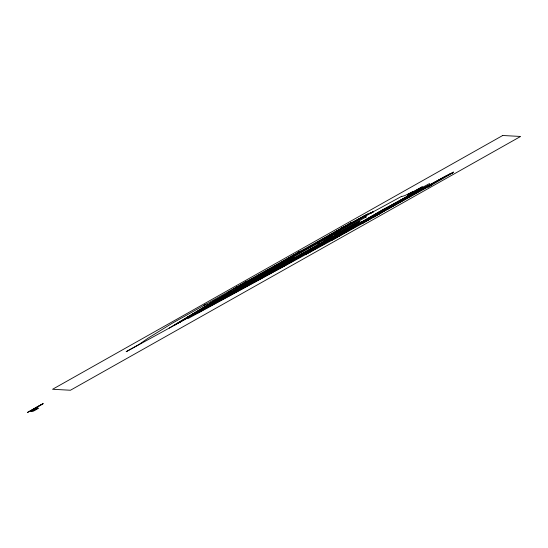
<?xml version="1.0" encoding="UTF-8"?>
<svg xmlns="http://www.w3.org/2000/svg" width="548" height="548" viewBox="0 0 548 548"><rect width="100%" height="100%" fill="white"/><g stroke="black" fill="none" stroke-linecap="round" stroke-linejoin="round"><path stroke-width="0.82" d="M174.785 324.978L173.867 325.45L187.567 317.155M245.757 284.481L225.283 295.762L225.591 295.564M292.742 259.896L267.102 273.897L289.748 260.567M335.924 234.736L334.842 235.304A146.953 1.795 -29.4 0 0 338.582 232.516M192.129 314.463L191.314 314.894L208.507 304.476M318.114 242.168L317.107 242.778L326.951 237.976M331.725 240.168L335.986 237.818M287.529 261.006L280.734 264.294M226.44 297.29L283.686 266.26M306.14 254.08L310.024 251.922M376.442 214.309C377.688 213.59 375.88 214.556 376.627 214.206M382.086 210.254L406.246 197.047M27.4 412.5L35.024 408.075M43.052 403.684L35.99 407.781M278.918 265.232L280.042 264.568L273.26 267.794A96.201 1.178 -29.4 0 1 271.89 268.349L271.829 268.376M291.043 259.834L290.673 259.971A105.565 1.288 -29.4 0 0 292.577 258.211L285.871 261.396L286.399 261.074M326.163 241.593L326.834 241.209A146.974 1.795 -29.4 0 0 355.953 223.721L356.515 223.337L355.337 223.954M290.885 259.862L291.652 259.444M295.482 258.348L295.872 258.129A138.829 1.699 -29.4 0 0 325.978 240.387L325.587 240.504M240.606 286.967L240.894 286.789L229.674 292.187M250.34 281.528L249.217 282.186L254.676 279.59M362.228 223.372L405.794 198.246M229.509 292.18L227.612 292.885L237.647 286.378M238.723 287.077L238.024 287.495L248.559 282.446M238.353 286.542L237.4 287.049L244.97 282.254M238.038 287.488L238.544 287.179M255.443 279.644L254.519 280.117A61.28 0.747 -29.4 0 0 255.875 279.158L255.553 279.192M285.131 261.697L277.541 265.369A91.201 1.117 -29.4 0 1 276.226 265.89L277.959 264.876M254.423 280.179L282.515 264.595M203.603 305.496L206.199 304.058M267.102 273.884L267.671 273.596L267.301 273.76M270.185 269.274L272.192 268.027A96.201 1.178 -29.4 0 1 277.884 264.437L277.343 264.705M272.164 268.047L271.096 268.678M255.457 279.261L257.101 278.295M191.327 314.881L191.759 314.662M240.723 286.974L239.462 287.632M318.676 242.668L317.176 243.531M215.72 300.071L210.548 303.222M285.912 261.382L287.851 260.245M240.839 286.823L241.497 286.542M237.579 287.632L236.209 288.364A112.128 1.37 -29.4 0 1 235.859 288.036L237.058 287.33M237.435 287.022L278.377 264.067M225.31 295.749L226.393 295.098M244.641 282.453L245.881 281.727M291.098 259.745L326.026 240.353M210.24 303.421L209.411 303.928M221.454 297.913L228.379 294.612A35.983 0.438 -29.4 0 1 227.653 295.16L226.947 295.591M242.278 286.125L248.223 283.412A52.533 0.644 -29.4 0 1 247.1 284.268L188.135 318.47L332.958 239.716A296.228 3.617 -29.4 0 1 369.194 219.707L426.392 187.128A31.859 0.39 -29.4 0 1 440.38 179.21L450.36 173.606M342.295 227.763L342.733 227.495L310.401 246.422M319.416 242.346L329.636 237.346A138.829 1.699 -29.4 0 1 328.225 238.99L327.245 239.565M229.406 292.262L228.996 292.502M328.225 238.99L327.793 239.25M227.653 295.16L221.173 298.989M323.752 238.873L322.916 239.312L348.72 224.214M300.688 255.498L299.934 255.95L300.688 255.498A146.953 1.795 -29.4 0 0 332.691 236.64L333.938 235.907M332.691 236.64L333.396 236.222M169.202 328.129L205.137 306.387A120.663 1.473 -29.4 0 0 210.85 302.777L227.776 293.201M294.029 254.786L279.987 263.156M342.616 227.55L342.082 227.838M258.642 278.672L238.072 289.871M289.474 261.828C288.988 262.136 290.495 261.204 289.125 261.978L264.061 275.671M348.727 229.461L349.343 229.091L325.834 241.915M381.196 211.549L356.666 224.947L379.216 211.884M431.447 184.101L385.23 209.336L385.861 208.959M289.584 261.766L289.248 261.91M339.123 232.188L338.835 232.277M349.11 229.235L348.781 229.379M213.398 301.407L214.542 300.742M187.094 317.436L188.485 316.621M255.628 279.151L256.046 278.836M299.139 251.95L284.398 260.725A90.578 1.11 -29.4 0 0 277.226 265.177L278.028 264.752M226.516 295.858L225.481 296.475M253.546 280.768L251.984 281.672A59.965 0.733 -29.4 0 1 245.114 285.734L241.161 288.036M229.304 292.317L228.646 292.701M206.185 308.223L198.218 312.826M241.038 288.111L240.709 288.303L241.106 288.111M288.303 261.403L288.728 261.156M338.849 232.345L339.911 231.729M351.946 227.55L328.149 240.524L328.745 240.168A150.412 1.836 -29.4 0 0 358.926 222.056L360.043 221.282L335.993 234.702M342.377 227.715L341.973 227.893M205.973 308.353L205.651 308.545L226.379 297.324M252.08 281.617L252.491 281.371M327.923 237.517L327.608 237.709L328.93 236.935M286.282 262.41L289.687 260.047L288.892 260.355A100.572 1.226 -29.4 0 1 286.577 262.232L285.864 262.65L286.179 262.471M370.558 213.241L372.989 211.946M258.759 279.761L258.101 280.165L259.218 279.501M385.497 209.213L429.611 183.539L407.589 195.321L422.371 186.772L407.76 194.656L413.124 191.54L404.821 195.609L401.389 196.602L401.732 196.287L375.168 210.768C369.647 213.35 372.832 212.069 368.9 213.446L359.036 218.707A67.151 0.822 -29.4 0 1 354.015 221.337L345.062 226.153M224.879 296.824L175.538 324.567M206.041 308.312L206.603 307.983M287.084 261.28L287.453 261.054L286.433 261.649M283.357 266.451L322.943 243.538M356.995 224.742L357.296 224.57L356.912 224.831M245.223 282.11L245.696 281.83M298.078 252.56L298.619 252.244M276.692 265.609L277.096 265.369M309.73 252.094L352.939 227.112M187.779 317.025L190.985 315.189M225.803 295.441L226.208 295.208M348.254 224.481L349.419 223.81M328.033 237.455L328.43 237.222M230.4 295.112L229.824 295.461L230.571 295.016M382.319 211.055L403.177 199.671L363.708 222.529M240.325 287.131L239.914 287.426M249.785 281.843L250.141 281.638M318.395 242.833L318.046 243.038M370.838 213.076L369.79 213.679M264.889 275.055L284.042 263.787A100.572 1.226 -29.4 0 1 264.889 275.055L264.8 275.11M258.944 279.658L294.084 259.32M238.668 287.111L239.661 286.542M310.168 246.552L279.131 264.129M179.449 322.423L179.114 322.621L181.347 321.388L181.011 321.58M318.025 242.223L319.402 241.428M258.094 278.987L228.16 296.317M230.509 295.05L262.424 276.589M255.56 281.46L289.036 262.081M281.912 267.219L317.532 246.607M308.277 252.868L348.569 229.55M355.22 225.701L381.792 210.322L408.315 195.828M376.188 214.46L333.444 239.195M405.465 197.513L381.661 211.281M387.861 209.11L431.153 185.197L428.043 187.046L429.399 186.299L452.847 172.819L452.045 173.168L453.463 172.045L421.398 189.279L418.508 190.574L419.021 190.17L418.46 190.108L410.664 194.506M335.938 237.846L379.36 212.72M424.611 188.012L425.584 187.43L424.323 188.183M245.846 281.747L246.319 281.473M219.412 300.003L220.31 299.482M206.699 307.928L234.852 291.687M322.553 243.764L323.635 243.148M189.039 316.299L189.656 315.943M299.893 251.518L300.434 251.217L172.298 323.197L147.933 338.253L139.336 344.281L126.15 351.713L200.979 310.668L218.488 300.537M255.279 281.617L254.799 281.891M294.057 259.334L294.529 259.067M379.168 211.912L379.887 211.494M411.11 194.252L408.726 195.602M379.332 212.734L379.805 212.466M333.581 239.113L333.095 239.394M404.609 198.924L405.082 198.65M424.282 188.204L423.844 188.457M246.271 281.501L246.901 281.138M237.01 287.358L237.764 286.933M239.25 286.775L239.949 286.378M363.502 216.385L364.625 215.727L363.399 216.439M226.365 295.119L227.256 294.612M250.313 281.542L251.196 281.035M328.629 237.113L329.485 236.62L329.047 236.866M256.745 278.5L257.286 278.192M286.467 261.636L257.478 278.083M234.989 291.605L235.517 291.303M327.197 239.592L326.711 239.873M363.53 222.625L362.92 222.974M339.883 231.749L340.774 231.242M294.481 259.088L296.221 258.108M379.819 211.535L382.12 210.233M379.757 212.494L382.751 210.816M376.428 215.494L423.679 188.553M299.119 251.957L299.941 251.491M299.276 251.868L299.77 251.587M349.809 223.591L349.377 223.837M278.11 264.787L306.072 248.97M319.511 241.367L365.982 215.049M190.855 315.258L239.839 287.467M253.491 280.802L254.286 280.35M235.482 291.324L236.291 290.872M289.693 260.601L290.063 260.382M326.82 239.812L326.361 240.072M334.28 235.715L334.636 235.51M380.154 212.268L380.518 212.062M405.26 198.554L406.006 198.129M362.406 223.269L362.797 223.05M376.62 215.385L373.339 217.241L381.079 212.966M237.921 286.844L238.311 286.618M349.768 223.611L350.172 223.385M269.959 269.328L238.894 286.905M362.927 216.713L324.8 238.298M365.859 215.117L366.228 214.912M215.96 299.934L228.03 293.112M240.017 286.337L269.938 269.411M286.947 260.684L318.073 243.093M371.311 212.891L373.058 211.912M250.388 281.425L279.261 265.116M328.752 236.962L371.441 212.816M194.567 313.107L194.026 313.408M219.57 298.968L220.563 298.407M289.995 260.423L290.495 260.142M334.561 235.558L334.931 235.345M262.376 276.617L263.177 276.171M323.594 243.168L324.711 242.538M325.574 241.928L325.17 242.154M353.83 226.495L354.22 226.276M381.956 211.117L380.894 211.85M332.403 239.784L331.958 240.038M375.449 216.049L374.613 216.522M341.61 228.098L340.63 228.646L345.939 225.66M350.336 223.296L352.104 222.303M366.105 214.98L366.722 214.631M366.352 214.843L367.448 214.227M306.031 248.998L306.428 248.771M371.811 212.603L372.195 212.391M318.203 243.017L319.47 242.312M279.213 265.143L279.836 264.794M286.227 261.821L286.652 261.581M340.205 231.516L366.338 216.796L365.591 217.2M236.229 290.906L237.065 290.433M334.883 235.373L354.577 224.379M295.804 258.341L295.427 258.553M353.666 226.591L353.309 226.79M409.575 195.122L409.205 195.335M306.524 253.868L306.907 253.649M405.979 198.143L406.548 197.828M34.627 408.431L42.922 403.76M31.168 411.103L36.606 408.034M31.873 411.137L37.312 408.068M350.871 222.988L350.467 223.214M306.325 248.826L307.223 248.326M228.42 292.885L228.811 292.666M371.571 212.686L372.448 212.247M193.759 313.559L193.163 313.888M286.604 261.608L287.837 260.923M254.45 280.261L254.834 280.042M283.275 264.17L284.145 263.629M335.26 235.161L335.623 234.955M445.695 176.114L434.085 182.628M35.586 407.76L43.059 403.671M34.873 408.411L27.434 412.493M340.911 228.489L341.336 228.249M344.144 226.667L344.747 226.331M367.215 214.357L367.681 214.097M307.168 248.36L307.531 248.148M238.496 287.125L237.935 287.44M228.968 292.577L229.448 292.31M318.97 242.593L318.614 242.791M327.766 237.517L327.403 237.722M279.802 264.814L280.919 264.191M240.38 287.166L240.771 286.947M339.739 231.777L338.876 232.256M291.207 259.745L324.368 241.236M263.156 276.178L264.109 275.651M296.173 258.135L321.183 244.477L320.45 244.915A151.775 1.856 -29.4 0 1 317.121 246.847M382.401 210.076L382.949 209.774M324.608 242.6L325.245 242.243M409.02 195.437L407.726 196.157M252.566 283.158L251.785 283.59M352.919 227.009L376.962 213.987M406.732 197.718L425.57 187.43L424.871 187.8M434.79 182.237L430.077 184.847M324.622 238.394L323.82 238.839M307.51 248.162L307.894 247.949M372.818 212.042L373.174 211.843L372.27 212.323M220.68 298.345L221.645 297.811M236.996 290.474L238.092 289.865M433.393 183.018L433.742 182.827M347.103 225.016L347.658 224.707M276.863 264.972L277.494 264.622M307.791 248.011L308.325 247.71M229.379 292.351L229.728 292.153M354.775 224.269L355.933 223.632M324.711 241.045L326.012 240.339M282.679 264.499L283.069 264.287M324.539 241.141L324.991 240.894M325.204 242.264L325.642 242.024M352.576 227.201L352.152 227.434M431.755 183.929L432.386 183.58M341.589 228.105L342 227.879M347.877 224.584L349.672 223.598M308.243 247.758L318.902 242.511M255.532 279.124L254.347 279.768M283.001 264.321L283.432 264.081M255.512 279.61L283.706 263.937M383.47 209.48L383.943 209.22M352.398 227.297L351.809 227.619M353.638 226.728L354.186 226.427M308.579 247.573L309.421 247.107M319.621 242.23L320.046 241.997M241.312 286.645L242.189 286.172L241.839 286.357M323.69 242.983L299.968 255.937L300.482 255.669M325.581 242.058L326.012 241.819M379.778 212.336L379.435 212.528M236.489 286.967L237.565 286.392M338.63 232.393L337.712 232.879A146.953 1.795 -29.4 0 0 336.582 233.414L327.567 237.75M288.097 260.779L288.57 260.526M261.464 276.987L241.257 288.036M230.098 291.954L230.441 291.762M255.163 279.329L254.82 279.514M175.264 324.717L174.25 325.265M350.09 223.372L351.172 222.783M323.553 238.983L323.039 239.257M236.695 286.857L237.476 286.44M405.554 197.41L406.219 197.061M402.492 200.027L403.116 199.691L402.643 199.945M328.711 240.243L328.129 240.545L328.56 240.325M248.011 282.747L247.628 282.946M222.009 297.612L222.426 297.393M277.665 264.526L277.898 264.41M335.28 235.085L334.835 235.318M283.782 263.896L284.056 263.752M338.13 232.667L336.582 233.414M230.564 291.7L230.92 291.515M309.641 246.99L310.168 246.716M415.411 191.656L416.364 191.204M227.845 294.502L231.914 292.632A33.661 0.411 -29.4 0 1 231.085 293.242A30.811 0.377 -29.4 0 1 218.46 300.619M33.175 409.527L36.01 409.678M213.199 301.53A124.095 1.514 -29.4 0 1 207.939 304.825M288.214 261.458A105.565 1.288 -29.4 0 1 267.828 273.452M322.464 243.819A150.412 1.836 -29.4 0 1 319.183 245.716M247.1 284.268A51.224 0.623 -29.4 0 1 239.188 288.995M229.249 292.303A120.245 1.466 -29.4 0 1 230.235 291.077M300.434 251.217A53.423 0.651 -29.4 0 1 296.845 253.217A53.094 0.651 -29.4 0 0 309.524 246.127L335.561 231.496A68.712 0.843 -29.4 0 0 343.541 227.002A69.315 0.849 -29.4 0 1 340.63 228.646M240.949 287.118L239.209 288.138L240.949 287.118M321.066 244.552L320.587 244.84L321.06 244.559M502.701 135.5L52.56 389.279L70.452 390.238L520.6 136.459L502.701 135.5M35.894 407.993L30.455 411.062L33.291 411.212L38.737 408.15L35.894 407.993"/></g></svg>
